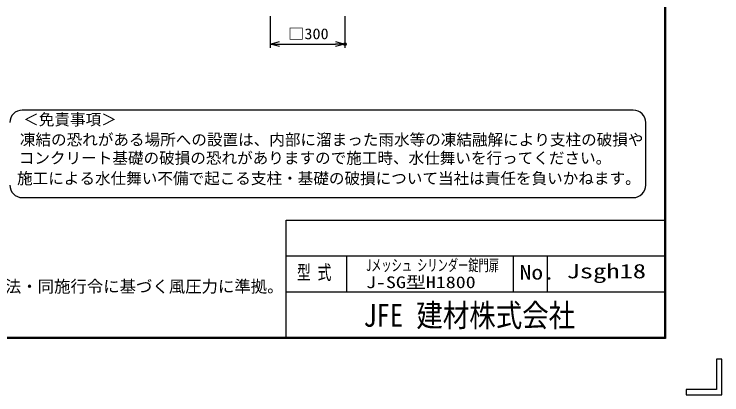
# Model space of a CAD drawing. Units: millimetres, scale not verified. Extents: x -4425 to 4425, y -3150 to 3150.
# Drawn here: x 1592 to 4425, y -3150 to -1626 of the extents above; entities that cross this region are included whole.
import ezdxf
from ezdxf.enums import TextEntityAlignment as Align

# ---------------------------------------------------------------- set-up
doc = ezdxf.new("R2010")
doc.units = ezdxf.units.MM
doc.header["$LTSCALE"] = 20
doc.header["$PDMODE"] = 32
doc.header["$PDSIZE"] = 10
for name, color, linetype, lineweight in [('0-0_WAKU', 7, 'Continuous', 25), ('0-5_寸法', 4, 'Continuous', 25), ('0-C_LAYER15', 1, 'Continuous', 25), ('1-8_D-TTL-TXT', 2, 'Continuous', 25)]:
    doc.layers.add(name, color=color, linetype=linetype, lineweight=lineweight)
doc.layers.add('0-6_DEFPOINTS', color=7, linetype='Continuous')
doc.styles.add('ＭＳ ゴシック', font='')
doc.styles.get('ＭＳ ゴシック').set_extended_font_data('MS Gothic')

# ---------------------------------------------------------------- blocks, each defined once
blk = doc.blocks.new('_Open30')
at = {"layer": '0-5_寸法'}
blk.add_line((0, 0), (-20, 0), dxfattribs=at)
blk.add_lwpolyline([(-20, 5.36), (0, 0), (-20, -5.36)], dxfattribs=at)

msp = doc.modelspace()

# ---------------------------------------------------------------- linework, layer by layer
at = {"layer": '0-0_WAKU'}
for p, q in [((2681.68, -2450.93), (4196.13, -2450.93)), ((2681.68, -2921), (2681.68, -2450.93)), ((2681.68, -2594.18), (4196.13, -2594.18)), ((2923.85, -2737.43), (2923.85, -2594.18)), ((3591.32, -2737.43), (3591.32, -2594.18)), ((3727.4, -2737.43), (3727.4, -2594.18)), ((2681.68, -2737.43), (4196.13, -2737.43)), ((4403.64, -3006.75), (4403.64, -3128.51)), ((4281.88, -3150), (4425.13, -3150))]:
    msp.add_line(p, q, dxfattribs=at)
msp.add_lwpolyline([(-4049.87, 2925), (4200.13, 2925), (4200.13, -2925), (-4049.87, -2925)], close=True, dxfattribs=at)
for points in [[(4198.13, 2923), (4198.13, -2923), (-4047.87, -2923)], [(4196.13, 2921), (4196.13, -2921), (-4045.87, -2921)], [(4425.13, -3150), (4425.13, -3006.75), (4403.64, -3006.75)], [(4403.64, -3128.51), (4281.88, -3128.51), (4281.88, -3150)]]:
    msp.add_lwpolyline(points, dxfattribs=at)
at = {"layer": '0-6_DEFPOINTS'}
msp.add_point((2916.68, -1746.25), dxfattribs=at)
at = {"layer": '0-C_LAYER15'}
for p, q in [((2616.68, -1634.54), (2616.68, -1761.25)), ((2916.68, -1634.54), (2916.68, -1761.25))]:
    msp.add_line(p, q, dxfattribs=at)
at = {"layer": '0-C_LAYER15', "color": 2}
msp.add_line((2654.18, -1746.25), (2879.18, -1746.25), dxfattribs=at)
at = {"layer": '1-8_D-TTL-TXT'}
for p, q in [((4070.61, -2010.51), (1625.06, -2010.51)), ((4120.61, -2310.51), (4120.61, -2060.51)), ((1625.06, -2360.51), (4070.61, -2360.51))]:
    msp.add_line(p, q, dxfattribs=at)
for centre, start, end in [((1625.06, -2060.51), 90, 180), ((4070.61, -2060.51), 0, 90), ((1625.06, -2310.51), 180, 270), ((4070.61, -2310.51), 270, 0)]:
    msp.add_arc(centre, 50, start, end, dxfattribs=at)

# ---------------------------------------------------------------- block references
at = {"layer": '0-C_LAYER15', "xscale": 1.875, "yscale": 1.875, "rotation": 180}
msp.add_blockref('_Open30', (2616.68, -1746.25), dxfattribs=at)
at = {"layer": '0-C_LAYER15', "xscale": 1.875, "yscale": 1.875}
msp.add_blockref('_Open30', (2916.68, -1746.25), dxfattribs=at)

# ---------------------------------------------------------------- texts
at = {"layer": '0-0_WAKU', "style": 'ＭＳ ゴシック'}
for s, height, width, p in [('Jメッシュ シリンダー錠門扉', 46.18, 0.65, (3000.88, -2668.11)), ('型 式', 57.73, 0.7, (2724.43, -2706.02)), ('No.', 57.73, 1.2, (3615.67, -2706.02)), ('Jsgh18', 57.73, 1.35, (3803.58, -2700.99)), ('J-SG型H1800', 46.9, 1.25, (3000.88, -2736.94)), ('JFE 建材株式会社', 91.4, 0.85, (2990.75, -2904.86))]:
    msp.add_text(s, height=height, dxfattribs=dict(at, width=width)).set_placement(p, align=Align.BOTTOM_LEFT)
at = {"layer": '0-C_LAYER15', "color": 3, "style": 'ＭＳ ゴシック', "width": 1.1}
msp.add_text('□300', height=43.26, dxfattribs=at).set_placement((2689.27, -1739.58), align=Align.BOTTOM_LEFT)
at = {"layer": '1-8_D-TTL-TXT', "color": 7, "style": 'ＭＳ ゴシック'}
for s, height, p in [('＜免責事項＞ \u3000\u3000', 45.75, (1628.76, -2084.69)), ('凍結の恐れがある場所への設置は、内部に溜まった雨水等の凍結融解により支柱の破損や', 45.75, (1615.24, -2165.19)), ('コンクリート基礎の破損の恐れがありますので施工時、水仕舞いを行ってください。', 45.75, (1611.13, -2238.61)), ('施工による水仕舞い不備で起こる支柱・基礎の破損について当社は責任を負いかねます。 ', 45.75, (1604.14, -2320.1)), ('（設計条件）風荷重：昭和57年改正 建築基準法・同施行令に基づく風圧力に準拠。', 48.09, (211.08, -2754.6))]:
    msp.add_text(s, height=height, dxfattribs=at).set_placement(p, align=Align.BOTTOM_LEFT)

doc.saveas('drawing.dxf')
